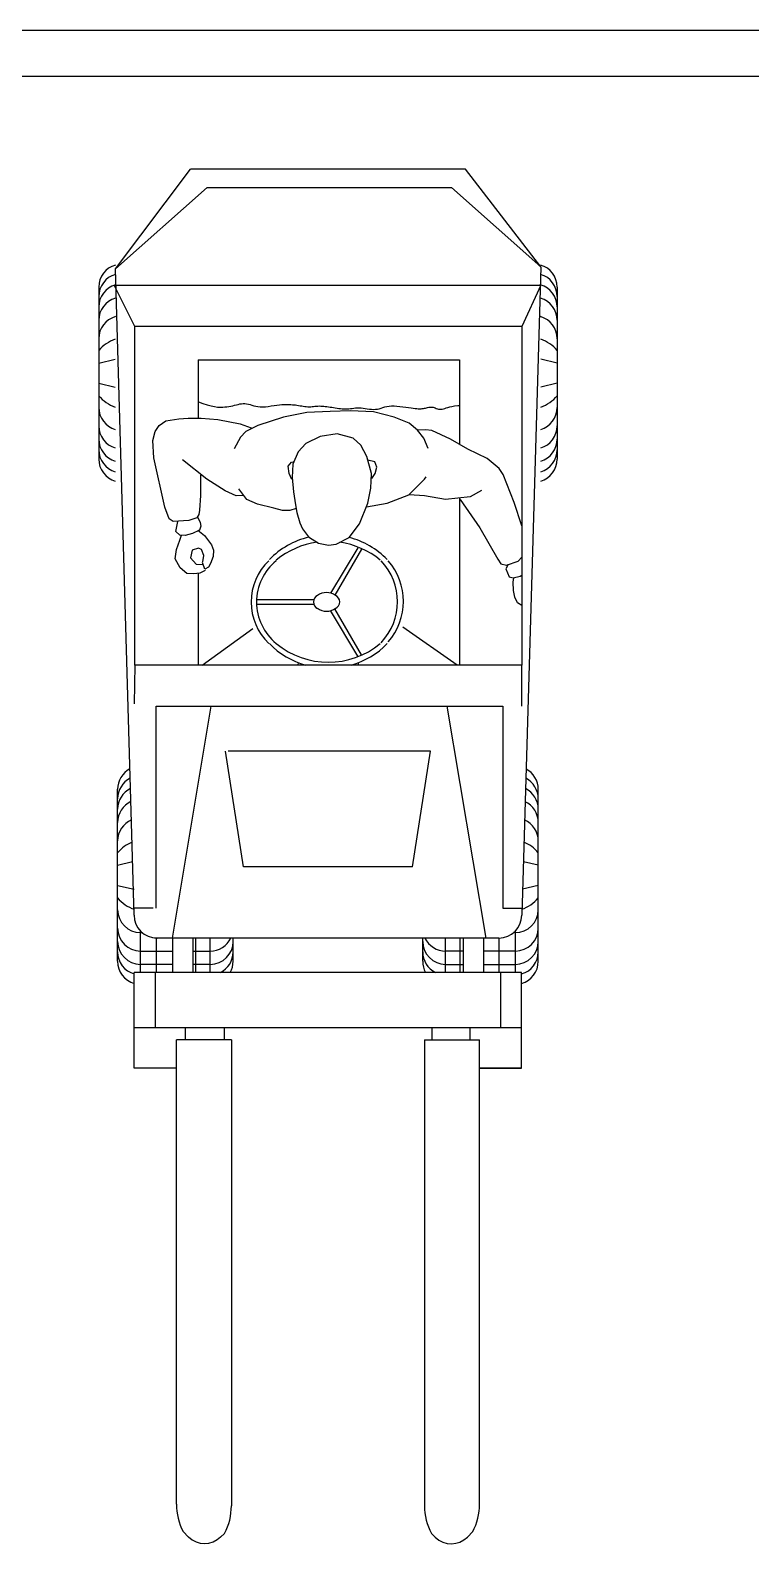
# Model space of a CAD drawing. Header units: millimetres. Extents: x 2499.3 to 2547.2, y 1705.7 to 1775.5.
# Drawn here: x 2507.273 to 2508.845, y 1721.668 to 1724.971 of the extents above; entities that cross this region are included whole.
import ezdxf

# ---------------------------------------------------------------- set-up
doc = ezdxf.new("R2010")
doc.units = ezdxf.units.MM
doc.layers.add('Nave', color=7, linetype='Continuous')

msp = doc.modelspace()

# ---------------------------------------------------------------- linework, layer by layer
at = {"color": 251, "lineweight": -2, "true_color": 0x646464}
for p, q in [((2507.4591, 1724.4501), (2507.6229, 1724.6681)), ((2508.2229, 1724.6681), (2507.6229, 1724.6681)), ((2508.387, 1724.455), (2508.2229, 1724.6681)), ((2507.4591, 1724.4501), (2507.6591, 1724.6281)), ((2507.6591, 1724.6281), (2508.1924, 1724.6281)), ((2508.387, 1724.455), (2508.1924, 1724.6281)), ((2507.5002, 1723.0399), (2507.4591, 1724.4501)), ((2508.387, 1724.455), (2508.3456, 1723.0399)), ((2507.4229, 1724.4106), (2507.4229, 1724.0351)), ((2507.5017, 1724.3247), (2507.4562, 1724.4144)), ((2507.4591, 1724.4144), (2508.387, 1724.4144)), ((2508.387, 1724.4144), (2508.3456, 1724.3247)), ((2508.4229, 1724.4106), (2508.4229, 1724.0351)), ((2508.3456, 1724.3247), (2507.5017, 1724.3247)), ((2507.5017, 1723.5854), (2507.5017, 1724.3247)), ((2508.3456, 1724.3247), (2508.3456, 1723.5854)), ((2507.4229, 1724.2448), (2507.4588, 1724.2534)), ((2507.6394, 1724.2515), (2507.6394, 1724.1242)), ((2507.6394, 1724.2515), (2508.2099, 1724.2515)), ((2508.2099, 1724.2515), (2508.2099, 1724.0673)), ((2508.4229, 1724.2448), (2508.387, 1724.2534)), ((2507.4229, 1724.2009), (2507.4588, 1724.1923)), ((2508.4229, 1724.2009), (2508.387, 1724.1923)), ((2507.6394, 1724.1602), (2507.6402, 1724.1599)), ((2507.6402, 1724.1599), (2507.6502, 1724.1565)), ((2507.6502, 1724.1565), (2507.6594, 1724.1537)), ((2507.6594, 1724.1537), (2507.6678, 1724.1514)), ((2507.6678, 1724.1514), (2507.6753, 1724.1498)), ((2507.6753, 1724.1498), (2507.6821, 1724.1487)), ((2507.6821, 1724.1487), (2507.688, 1724.1483)), ((2507.688, 1724.1483), (2507.6932, 1724.1484)), ((2507.6932, 1724.1484), (2507.6979, 1724.1489)), ((2507.6979, 1724.1489), (2507.7024, 1724.1494)), ((2507.7024, 1724.1494), (2507.7068, 1724.1501)), ((2507.7068, 1724.1501), (2507.7111, 1724.1508)), ((2507.7111, 1724.1508), (2507.7152, 1724.1516)), ((2507.7152, 1724.1516), (2507.7192, 1724.1525)), ((2507.7192, 1724.1525), (2507.723, 1724.1534)), ((2507.723, 1724.1534), (2507.7268, 1724.1545)), ((2507.7268, 1724.1545), (2507.7304, 1724.1554)), ((2507.7304, 1724.1554), (2507.7341, 1724.156)), ((2507.7341, 1724.156), (2507.7379, 1724.1562)), ((2507.7379, 1724.1562), (2507.7416, 1724.1562)), ((2507.7416, 1724.1562), (2507.7454, 1724.1558)), ((2507.7454, 1724.1558), (2507.7492, 1724.1551)), ((2507.7492, 1724.1551), (2507.7531, 1724.1541)), ((2507.7531, 1724.1541), (2507.7569, 1724.1527)), ((2507.7569, 1724.1527), (2507.761, 1724.1514)), ((2507.761, 1724.1514), (2507.7654, 1724.1504)), ((2507.7654, 1724.1504), (2507.7701, 1724.1497)), ((2507.7701, 1724.1497), (2507.7752, 1724.1493)), ((2507.7752, 1724.1493), (2507.7807, 1724.1492)), ((2507.7807, 1724.1492), (2507.7865, 1724.1495)), ((2507.7865, 1724.1495), (2507.7926, 1724.1501)), ((2507.7926, 1724.1501), (2507.7991, 1724.151)), ((2507.7991, 1724.151), (2507.8056, 1724.152)), ((2507.8056, 1724.152), (2507.8116, 1724.1528)), ((2507.8116, 1724.1528), (2507.8172, 1724.1535)), ((2507.8172, 1724.1535), (2507.8224, 1724.154)), ((2507.8224, 1724.154), (2507.8271, 1724.1544)), ((2507.8271, 1724.1544), (2507.8314, 1724.1546)), ((2507.8314, 1724.1546), (2507.8353, 1724.1546)), ((2507.8353, 1724.1546), (2507.8388, 1724.1545)), ((2507.8388, 1724.1545), (2507.842, 1724.1542)), ((2507.842, 1724.1542), (2507.8453, 1724.1539)), ((2507.8453, 1724.1539), (2507.8486, 1724.1536)), ((2507.8486, 1724.1536), (2507.8519, 1724.1532)), ((2507.8519, 1724.1532), (2507.8552, 1724.1527)), ((2507.8552, 1724.1527), (2507.8586, 1724.1522)), ((2507.8586, 1724.1522), (2507.862, 1724.1516)), ((2507.862, 1724.1516), (2507.8655, 1724.151)), ((2507.8655, 1724.151), (2507.8689, 1724.1504)), ((2507.8689, 1724.1504), (2507.8722, 1724.15)), ((2507.8722, 1724.15), (2507.8755, 1724.1497)), ((2507.8755, 1724.1497), (2507.8788, 1724.1495)), ((2507.8788, 1724.1495), (2507.882, 1724.1495)), ((2507.882, 1724.1495), (2507.8852, 1724.1495)), ((2507.8852, 1724.1495), (2507.8883, 1724.1498)), ((2507.8883, 1724.1498), (2507.8913, 1724.1501)), ((2507.8913, 1724.1501), (2507.8943, 1724.1505)), ((2507.8943, 1724.1505), (2507.8974, 1724.1508)), ((2507.8974, 1724.1508), (2507.9006, 1724.1509)), ((2507.9006, 1724.1509), (2507.9038, 1724.151)), ((2507.9038, 1724.151), (2507.907, 1724.1509)), ((2507.907, 1724.1509), (2507.9104, 1724.1508)), ((2507.9104, 1724.1508), (2507.9137, 1724.1505)), ((2507.9137, 1724.1505), (2507.9171, 1724.1501)), ((2507.9171, 1724.1501), (2507.9206, 1724.1497)), ((2507.9206, 1724.1497), (2507.9241, 1724.1492)), ((2507.9241, 1724.1492), (2507.9277, 1724.1487)), ((2507.9277, 1724.1487), (2507.9313, 1724.1482)), ((2507.9313, 1724.1482), (2507.935, 1724.1476)), ((2507.935, 1724.1476), (2507.9388, 1724.1471)), ((2507.9388, 1724.1471), (2507.9426, 1724.1465)), ((2507.9426, 1724.1465), (2507.9464, 1724.1458)), ((2507.9464, 1724.1458), (2507.9503, 1724.1453)), ((2507.9503, 1724.1453), (2507.9541, 1724.1449)), ((2507.9541, 1724.1449), (2507.9578, 1724.1446)), ((2507.9578, 1724.1446), (2507.9615, 1724.1445)), ((2507.9615, 1724.1445), (2507.9651, 1724.1446)), ((2507.9651, 1724.1446), (2507.9687, 1724.1449)), ((2507.9687, 1724.1449), (2507.9722, 1724.1453)), ((2507.9722, 1724.1453), (2507.9757, 1724.1458)), ((2507.9757, 1724.1458), (2507.9792, 1724.1464)), ((2507.9792, 1724.1464), (2507.9829, 1724.1467)), ((2507.9829, 1724.1467), (2507.9868, 1724.1469)), ((2507.9868, 1724.1469), (2507.9908, 1724.1469)), ((2507.9908, 1724.1469), (2507.995, 1724.1467)), ((2507.995, 1724.1467), (2507.9993, 1724.1463)), ((2507.9993, 1724.1463), (2508.0038, 1724.1457)), ((2508.0038, 1724.1457), (2508.0084, 1724.145)), ((2508.0084, 1724.145), (2508.0131, 1724.1443)), ((2508.0131, 1724.1443), (2508.0177, 1724.1438)), ((2508.0177, 1724.1438), (2508.0222, 1724.1437)), ((2508.0222, 1724.1437), (2508.0265, 1724.1439)), ((2508.0265, 1724.1439), (2508.0308, 1724.1444)), ((2508.0308, 1724.1444), (2508.0349, 1724.1451)), ((2508.0349, 1724.1451), (2508.039, 1724.1462)), ((2508.039, 1724.1462), (2508.0429, 1724.1476)), ((2508.0429, 1724.1476), (2508.047, 1724.1489)), ((2508.047, 1724.1489), (2508.0514, 1724.1499)), ((2508.0514, 1724.1499), (2508.0562, 1724.1506)), ((2508.0562, 1724.1506), (2508.0614, 1724.151)), ((2508.0614, 1724.151), (2508.067, 1724.1511)), ((2508.067, 1724.1511), (2508.0729, 1724.1508)), ((2508.0729, 1724.1508), (2508.0793, 1724.1502)), ((2508.0793, 1724.1502), (2508.086, 1724.1493)), ((2508.086, 1724.1493), (2508.0926, 1724.1483)), ((2508.0926, 1724.1483), (2508.0986, 1724.1474)), ((2508.0986, 1724.1474), (2508.104, 1724.1467)), ((2508.104, 1724.1467), (2508.1088, 1724.146)), ((2508.1088, 1724.146), (2508.113, 1724.1456)), ((2508.113, 1724.1456), (2508.1166, 1724.1452)), ((2508.1166, 1724.1452), (2508.1197, 1724.145)), ((2508.1197, 1724.145), (2508.1221, 1724.145)), ((2508.1221, 1724.145), (2508.1243, 1724.145)), ((2508.1243, 1724.145), (2508.1265, 1724.1451)), ((2508.1265, 1724.1451), (2508.1287, 1724.1453)), ((2508.1287, 1724.1453), (2508.131, 1724.1456)), ((2508.131, 1724.1456), (2508.1332, 1724.146)), ((2508.1332, 1724.146), (2508.1355, 1724.1464)), ((2508.1355, 1724.1464), (2508.1379, 1724.1469)), ((2508.1379, 1724.1469), (2508.1402, 1724.1476)), ((2508.1402, 1724.1476), (2508.1426, 1724.1481)), ((2508.1426, 1724.1481), (2508.145, 1724.1484)), ((2508.145, 1724.1484), (2508.1473, 1724.1485)), ((2508.1473, 1724.1485), (2508.1497, 1724.1484)), ((2508.1497, 1724.1484), (2508.1521, 1724.1481)), ((2508.1521, 1724.1481), (2508.1544, 1724.1476)), ((2508.1544, 1724.1476), (2508.1568, 1724.1468)), ((2508.1568, 1724.1468), (2508.1592, 1724.1458)), ((2508.1592, 1724.1458), (2508.1616, 1724.1449)), ((2508.1616, 1724.1449), (2508.1641, 1724.1443)), ((2508.1641, 1724.1443), (2508.1666, 1724.1439)), ((2508.1666, 1724.1439), (2508.1693, 1724.1439)), ((2508.1693, 1724.1439), (2508.172, 1724.1441)), ((2508.172, 1724.1441), (2508.1748, 1724.1447)), ((2508.1748, 1724.1447), (2508.1777, 1724.1455)), ((2508.1777, 1724.1455), (2508.1807, 1724.1467)), ((2508.1807, 1724.1467), (2508.1841, 1724.1479)), ((2508.1841, 1724.1479), (2508.1884, 1724.1491)), ((2508.1884, 1724.1491), (2508.1934, 1724.1501)), ((2508.1934, 1724.1501), (2508.1992, 1724.151)), ((2508.1992, 1724.151), (2508.2059, 1724.1518)), ((2508.2059, 1724.1518), (2508.2099, 1724.1522)), ((2507.5456, 1724.0955), (2507.5546, 1724.1084)), ((2507.5546, 1724.1084), (2507.5695, 1724.1186)), ((2507.5695, 1724.1186), (2507.5976, 1724.1233)), ((2507.5976, 1724.1233), (2507.6181, 1724.1243)), ((2507.6181, 1724.1243), (2507.646, 1724.1241)), ((2507.646, 1724.1241), (2507.6824, 1724.1215)), ((2507.6824, 1724.1215), (2507.7315, 1724.1124)), ((2507.7315, 1724.1124), (2507.755, 1724.1032)), ((2507.7698, 1724.1081), (2507.744, 1724.0951)), ((2507.8256, 1724.1265), (2507.7698, 1724.1081)), ((2507.8765, 1724.1367), (2507.8256, 1724.1265)), ((2507.9278, 1724.1387), (2507.8765, 1724.1367)), ((2507.9722, 1724.1406), (2507.9278, 1724.1387)), ((2508.0224, 1724.1381), (2507.9722, 1724.1406)), ((2508.0672, 1724.1265), (2508.0224, 1724.1381)), ((2508.0999, 1724.1133), (2508.0672, 1724.1265)), ((2508.1183, 1724.0981), (2508.0999, 1724.1133)), ((2507.5405, 1724.0759), (2507.5456, 1724.0955)), ((2507.5432, 1724.0377), (2507.5405, 1724.0759)), ((2507.7319, 1724.083), (2507.7182, 1724.0575)), ((2507.744, 1724.0951), (2507.7319, 1724.083)), ((2507.9061, 1724.0848), (2507.8749, 1724.069)), ((2507.9428, 1724.0903), (2507.9061, 1724.0848)), ((2507.9775, 1724.0808), (2507.9428, 1724.0903)), ((2507.9944, 1724.0654), (2507.9775, 1724.0808)), ((2508.1359, 1724.0989), (2508.1183, 1724.0981)), ((2508.1318, 1724.0809), (2508.1183, 1724.0981)), ((2508.1417, 1724.0579), (2508.1318, 1724.0809)), ((2508.1496, 1724.0972), (2508.1359, 1724.0989)), ((2508.19, 1724.0788), (2508.1496, 1724.0972)), ((2508.228, 1724.0569), (2508.19, 1724.0788)), ((2507.8582, 1724.0513), (2507.8462, 1724.0242)), ((2507.8749, 1724.069), (2507.8582, 1724.0513)), ((2508.0078, 1724.041), (2507.9944, 1724.0654)), ((2508.2702, 1724.0365), (2508.228, 1724.0569)), ((2507.5673, 1723.9303), (2507.5432, 1724.0377)), ((2507.6583, 1723.9912), (2507.6054, 1724.0338)), ((2507.8362, 1724.0198), (2507.8431, 1724.0281)), ((2507.8381, 1724.0038), (2507.8362, 1724.0198)), ((2507.8431, 1724.0281), (2507.8472, 1724.029)), ((2507.8462, 1724.0242), (2507.8449, 1723.9949)), ((2508.0178, 1724.0034), (2508.0078, 1724.041)), ((2508.0249, 1724.0293), (2508.0101, 1724.0327)), ((2508.0296, 1724.0175), (2508.0249, 1724.0293)), ((2508.0257, 1724.0035), (2508.0296, 1724.0175)), ((2508.2964, 1724.0147), (2508.2702, 1724.0365)), ((2508.3052, 1724.0015), (2508.2964, 1724.0147)), ((2507.6449, 1724.0004), (2507.6448, 1723.9555)), ((2507.6985, 1723.9662), (2507.6583, 1723.9912)), ((2507.8443, 1723.9906), (2507.8381, 1724.0038)), ((2507.8449, 1723.9949), (2507.8475, 1723.9637)), ((2508.0163, 1723.9718), (2508.0178, 1724.0034)), ((2508.0182, 1723.9927), (2508.0257, 1724.0035)), ((2508.0991, 1723.9573), (2508.1331, 1723.9912)), ((2508.1331, 1723.9912), (2508.1371, 1723.9963)), ((2508.3294, 1723.9405), (2508.3052, 1724.0015)), ((2507.6448, 1723.9555), (2507.6424, 1723.9235)), ((2507.7229, 1723.9552), (2507.6985, 1723.9662)), ((2507.7396, 1723.9557), (2507.7229, 1723.9552)), ((2507.7462, 1723.947), (2507.7287, 1723.9701)), ((2507.7693, 1723.9371), (2507.7462, 1723.947)), ((2507.8475, 1723.9637), (2507.8517, 1723.9354)), ((2508.0095, 1723.9393), (2508.0163, 1723.9718)), ((2508.0522, 1723.9389), (2508.0991, 1723.9573)), ((2508.1331, 1723.9553), (2508.1002, 1723.9571)), ((2508.1791, 1723.9467), (2508.1331, 1723.9553)), ((2508.2333, 1723.9529), (2508.1791, 1723.9467)), ((2508.2099, 1723.9502), (2508.2099, 1723.5854)), ((2508.211, 1723.9469), (2508.2543, 1723.8851)), ((2508.2575, 1723.9664), (2508.2333, 1723.9529)), ((2507.5764, 1723.9049), (2507.5673, 1723.9303)), ((2507.6413, 1723.914), (2507.6366, 1723.9072)), ((2507.6424, 1723.9235), (2507.6413, 1723.914)), ((2507.8045, 1723.9284), (2507.7693, 1723.9371)), ((2507.8236, 1723.9226), (2507.8045, 1723.9284)), ((2507.84, 1723.9227), (2507.8236, 1723.9226)), ((2507.8534, 1723.9273), (2507.84, 1723.9227)), ((2507.8517, 1723.9354), (2507.8553, 1723.9186)), ((2507.8553, 1723.9186), (2507.8616, 1723.8962)), ((2507.9915, 1723.8939), (2508.0095, 1723.9393)), ((2508.007, 1723.9312), (2508.0522, 1723.9389)), ((2508.3456, 1723.8892), (2508.3294, 1723.9405)), ((2507.5854, 1723.8986), (2507.5764, 1723.9049)), ((2507.6191, 1723.9013), (2507.5854, 1723.8986)), ((2507.5909, 1723.8772), (2507.595, 1723.8993)), ((2507.5996, 1723.869), (2507.5909, 1723.8772)), ((2507.6366, 1723.9072), (2507.6191, 1723.9013)), ((2507.6427, 1723.8802), (2507.6276, 1723.8731)), ((2507.6383, 1723.9088), (2507.6442, 1723.8967)), ((2507.639, 1723.8802), (2507.6537, 1723.8682)), ((2507.6394, 1723.8799), (2507.6394, 1723.8786)), ((2507.6452, 1723.889), (2507.6427, 1723.8802)), ((2507.6442, 1723.8967), (2507.6452, 1723.889)), ((2507.8616, 1723.8962), (2507.8676, 1723.8827)), ((2507.8676, 1723.8827), (2507.8805, 1723.8652)), ((2507.9689, 1723.8642), (2507.9915, 1723.8939)), ((2508.2543, 1723.8851), (2508.2936, 1723.8169)), ((2507.5928, 1723.838), (2507.5995, 1723.8585)), ((2507.5995, 1723.8585), (2507.6034, 1723.8689)), ((2507.611, 1723.8685), (2507.5996, 1723.869)), ((2507.6276, 1723.8731), (2507.611, 1723.8685)), ((2507.6537, 1723.8682), (2507.6686, 1723.8483)), ((2507.6686, 1723.8483), (2507.6732, 1723.8365)), ((2507.8805, 1723.8652), (2507.9021, 1723.8516)), ((2507.9021, 1723.8516), (2507.9237, 1723.8475)), ((2507.9237, 1723.8475), (2507.9408, 1723.8495)), ((2507.9408, 1723.8495), (2507.9689, 1723.8642)), ((2507.5897, 1723.8173), (2507.5928, 1723.838)), ((2507.6006, 1723.7981), (2507.5897, 1723.8173)), ((2507.6269, 1723.8366), (2507.6231, 1723.8199)), ((2507.6231, 1723.8199), (2507.6352, 1723.8057)), ((2507.6401, 1723.8407), (2507.6269, 1723.8366)), ((2507.6469, 1723.8377), (2507.6401, 1723.8407)), ((2507.6522, 1723.8249), (2507.6469, 1723.8377)), ((2507.6499, 1723.8112), (2507.6522, 1723.8249)), ((2507.6724, 1723.8229), (2507.6666, 1723.8076)), ((2507.6732, 1723.8365), (2507.6724, 1723.8229)), ((2507.9878, 1723.8418), (2507.9285, 1723.7423)), ((2507.9961, 1723.8389), (2507.9381, 1723.7385)), ((2508.2936, 1723.8169), (2508.3001, 1723.8069)), ((2508.3126, 1723.804), (2508.3376, 1723.8127)), ((2508.3376, 1723.8127), (2508.3456, 1723.8208)), ((2507.6151, 1723.7858), (2507.6006, 1723.7981)), ((2507.6303, 1723.7851), (2507.6151, 1723.7858)), ((2507.6436, 1723.786), (2507.6303, 1723.7851)), ((2507.6352, 1723.8057), (2507.6485, 1723.8052)), ((2507.6394, 1723.7857), (2507.6394, 1723.5854)), ((2507.6547, 1723.7918), (2507.6436, 1723.786)), ((2507.6539, 1723.7952), (2507.649, 1723.8098)), ((2507.6623, 1723.7995), (2507.6539, 1723.7952)), ((2507.6666, 1723.8076), (2507.6623, 1723.7995)), ((2508.3001, 1723.8069), (2508.3126, 1723.804)), ((2508.3157, 1723.8051), (2508.3112, 1723.7957)), ((2508.3112, 1723.7957), (2508.318, 1723.7784)), ((2508.318, 1723.7784), (2508.3266, 1723.7757)), ((2508.3266, 1723.7757), (2508.3422, 1723.7797)), ((2508.3422, 1723.7797), (2508.3456, 1723.7819)), ((2508.3266, 1723.7668), (2508.328, 1723.776)), ((2508.3275, 1723.7482), (2508.3266, 1723.7668)), ((2508.3303, 1723.7338), (2508.3275, 1723.7482)), ((2507.8926, 1723.7278), (2507.7671, 1723.7278)), ((2507.7671, 1723.7182), (2507.8926, 1723.7182)), ((2508.3362, 1723.7217), (2508.3303, 1723.7338)), ((2508.3456, 1723.7157), (2508.3362, 1723.7217)), ((2507.9878, 1723.6052), (2507.9285, 1723.7047)), ((2507.9961, 1723.6081), (2507.9381, 1723.7085)), ((2507.6483, 1723.5854), (2507.7593, 1723.6656)), ((2508.2045, 1723.5854), (2508.0859, 1723.6684)), ((2507.5017, 1723.5854), (2507.5001, 1723.5012)), ((2508.3456, 1723.5854), (2507.5017, 1723.5854)), ((2507.8581, 1723.5912), (2507.8574, 1723.5854)), ((2507.9884, 1723.5912), (2507.989, 1723.5854)), ((2508.3456, 1723.4957), (2508.3456, 1723.5854)), ((2507.5482, 1723.4957), (2508.3043, 1723.4957)), ((2507.5482, 1723.055), (2507.5482, 1723.4957)), ((2507.5837, 1722.9899), (2507.6681, 1723.4957)), ((2508.2676, 1722.9899), (2508.1832, 1723.4957)), ((2508.3043, 1723.4957), (2508.3043, 1723.055)), ((2507.7383, 1723.1456), (2507.6994, 1723.3979)), ((2508.1464, 1723.3979), (2507.7051, 1723.3979)), ((2508.1075, 1723.1456), (2508.1464, 1723.3979)), ((2507.464, 1722.9391), (2507.464, 1723.3146)), ((2508.3816, 1722.9391), (2508.3816, 1723.3146)), ((2507.464, 1723.1488), (2507.4968, 1723.1566)), ((2508.3816, 1723.1488), (2508.3491, 1723.1565)), ((2508.1072, 1723.1456), (2507.7383, 1723.1456)), ((2507.464, 1723.1049), (2507.4999, 1723.0963)), ((2508.3816, 1723.1049), (2508.3473, 1723.0967)), ((2507.5412, 1723.055), (2507.4999, 1723.055)), ((2508.3043, 1723.055), (2508.3456, 1723.055)), ((2507.514, 1722.9148), (2507.514, 1723.0052)), ((2507.514, 1723.0017), (2507.5179, 1723.0017)), ((2508.2956, 1722.9899), (2507.5447, 1722.9899)), ((2507.549, 1722.9148), (2507.549, 1722.9899)), ((2507.5837, 1722.9899), (2507.5837, 1722.9148)), ((2507.628, 1722.9899), (2507.628, 1722.9148)), ((2507.6344, 1722.9148), (2507.6344, 1722.9899)), ((2507.666, 1722.9148), (2507.666, 1722.9899)), ((2507.716, 1722.9391), (2507.716, 1722.9899)), ((2508.1295, 1722.9391), (2508.1295, 1722.9899)), ((2508.1795, 1722.9148), (2508.1795, 1722.9899)), ((2508.2111, 1722.9148), (2508.2111, 1722.9899)), ((2508.2176, 1722.9899), (2508.2176, 1722.9148)), ((2508.2619, 1722.9899), (2508.2619, 1722.9148)), ((2508.2966, 1722.9148), (2508.2966, 1722.9899)), ((2508.3316, 1723.0017), (2508.3276, 1723.0017)), ((2508.3316, 1722.9148), (2508.3316, 1723.0052)), ((2507.514, 1722.9615), (2507.5837, 1722.9615)), ((2507.628, 1722.9615), (2507.666, 1722.9615)), ((2508.2176, 1722.9615), (2508.1795, 1722.9615)), ((2508.3316, 1722.9615), (2508.2619, 1722.9615)), ((2507.5837, 1722.9325), (2507.514, 1722.9325)), ((2507.666, 1722.9325), (2507.628, 1722.9325)), ((2508.1795, 1722.9325), (2508.2176, 1722.9325)), ((2508.2619, 1722.9325), (2508.3316, 1722.9325)), ((2507.5002, 1722.706), (2507.5002, 1722.9148)), ((2508.3454, 1722.9148), (2507.5002, 1722.9148)), ((2507.5462, 1722.9148), (2507.5462, 1722.794)), ((2508.2993, 1722.9148), (2508.2993, 1722.794)), ((2508.3454, 1722.706), (2508.3454, 1722.9148)), ((2508.3454, 1722.794), (2507.5002, 1722.794)), ((2507.6121, 1722.7681), (2507.6121, 1722.794)), ((2507.6961, 1722.794), (2507.6961, 1722.7681)), ((2508.1494, 1722.794), (2508.1494, 1722.7681)), ((2508.2334, 1722.7681), (2508.2334, 1722.794)), ((2507.5922, 1721.7545), (2507.5922, 1722.7681)), ((2507.7123, 1722.7681), (2507.5922, 1722.7681)), ((2507.7123, 1722.7681), (2507.7123, 1721.751)), ((2508.1333, 1722.7681), (2508.1333, 1721.751)), ((2508.1333, 1722.7681), (2508.2533, 1722.7681)), ((2508.2533, 1721.7545), (2508.2533, 1722.7681)), ((2507.5922, 1722.706), (2507.5002, 1722.706)), ((2508.2533, 1722.706), (2508.3454, 1722.706)), ((2508.3454, 1722.706), (2508.2533, 1722.706)), ((2507.6068, 1721.6945), (2507.6185, 1721.6828)), ((2507.6887, 1721.6823), (2507.6971, 1721.6904)), ((2508.1569, 1721.6823), (2508.1485, 1721.6904)), ((2508.2387, 1721.6945), (2508.2271, 1721.6828))]:
    msp.add_line(p, q, dxfattribs=at)
for centre, radius, start, end in [((2507.4729, 1724.4106), 0.05, 106.0192, 180), ((2508.3729, 1724.4106), 0.05, 0.0001, 73.9809), ((2507.4729, 1724.39), 0.05, 106.0192, 180), ((2507.4729, 1724.3671), 0.05, 106.0185, 180), ((2508.3729, 1724.39), 0.05, 0.0001, 73.9809), ((2508.3729, 1724.3671), 0.05, 0.0001, 73.9815), ((2507.4729, 1724.3382), 0.05, 106.0186, 180), ((2508.3729, 1724.3382), 0.05, 0.0001, 73.9815), ((2507.4729, 1724.2979), 0.05, 106.0186, 180), ((2508.3729, 1724.2979), 0.05, 0.0001, 73.9815), ((2507.4856, 1724.2198), 0.0816, 109.1394, 140.1733), ((2508.3602, 1724.2198), 0.0816, 39.8268, 70.8606), ((2507.4856, 1724.2258), 0.0816, 219.8268, 250.8606), ((2507.4729, 1724.1477), 0.05, 180.0001, 253.6522), ((2508.3602, 1724.2258), 0.0816, 289.1395, 320.1733), ((2508.3729, 1724.1477), 0.05, 286.3479, 0), ((2507.4729, 1724.1074), 0.05, 180.0001, 253.6521), ((2507.4729, 1724.0785), 0.05, 180.0001, 253.6521), ((2508.3729, 1724.1074), 0.05, 286.3479, 0), ((2508.3729, 1724.0785), 0.05, 286.348, 0), ((2507.4729, 1724.0556), 0.05, 180.0001, 253.6521), ((2508.3729, 1724.0556), 0.05, 286.348, 0), ((2507.4729, 1724.0351), 0.05, 180.0001, 253.6521), ((2508.3729, 1724.0351), 0.05, 286.348, 0), ((2507.9236, 1723.69), 0.1799, 103.6187, 135.645), ((2507.9236, 1723.6763), 0.179, 97.8937, 129.3267), ((2507.9236, 1723.6763), 0.179, 50.6733, 81.9681), ((2507.9236, 1723.69), 0.1799, 44.355, 75.4586), ((2507.8795, 1723.7231), 0.1244, 133.5227, 226.4773), ((2507.8836, 1723.7231), 0.1165, 129.229, 230.771), ((2507.9449, 1723.7239), 0.1296, 316.3887, 43.6114), ((2507.953, 1723.7247), 0.1344, 318.7345, 41.2655), ((2507.9069, 1723.7233), 0.0158, 115.818, 244.182), ((2507.9196, 1723.7107), 0.0333, 53.7832, 126.2168), ((2507.9328, 1723.7234), 0.0156, 294.7319, 65.2682), ((2507.9196, 1723.7364), 0.0333, 233.7832, 306.2168), ((2507.9236, 1723.7583), 0.1799, 224.355, 253.9552), ((2507.9236, 1723.7709), 0.179, 230.6733, 309.3267), ((2507.9236, 1723.7583), 0.1799, 286.0449, 315.645), ((2507.514, 1723.3146), 0.05, 117.5006, 180), ((2508.3316, 1723.3146), 0.05, 0.0001, 62.1096), ((2507.514, 1723.294), 0.05, 116.7408, 180), ((2507.514, 1723.2711), 0.05, 115.9008, 180), ((2508.3316, 1723.2711), 0.05, 0.0001, 63.7196), ((2508.3316, 1723.294), 0.05, 0.0001, 62.8744), ((2507.514, 1723.2422), 0.05, 114.8464, 180), ((2508.3316, 1723.2422), 0.05, 0.0001, 64.7805), ((2507.514, 1723.2019), 0.05, 113.3931, 180), ((2508.3316, 1723.2019), 0.05, 0.0001, 66.2425), ((2507.5267, 1723.1238), 0.0816, 112.4168, 140.1733), ((2508.3189, 1723.1238), 0.0816, 39.8268, 67.3651), ((2507.5267, 1723.1298), 0.0816, 219.8268, 250.8606), ((2507.514, 1723.0517), 0.05, 180.0001, 270), ((2508.3316, 1723.0517), 0.05, 270, 0), ((2508.3189, 1723.1298), 0.0816, 289.1394, 320.1733), ((2507.5499, 1723.0399), 0.05, 180.0001, 270.0001), ((2508.2956, 1723.0399), 0.05, 270, 0), ((2507.514, 1723.0115), 0.05, 180.0001, 270), ((2507.666, 1723.0115), 0.05, 270, 334.4977), ((2508.1795, 1723.0115), 0.05, 205.5024, 270), ((2508.3316, 1723.0115), 0.05, 270, 0), ((2507.514, 1722.9825), 0.05, 180.0001, 270), ((2507.514, 1722.9596), 0.05, 180.0001, 253.9809), ((2507.666, 1722.9825), 0.05, 270, 0), ((2507.666, 1722.9596), 0.05, 296.2501, 0), ((2508.1795, 1722.9825), 0.05, 180.0001, 270), ((2508.1795, 1722.9596), 0.05, 180.0001, 243.75), ((2508.3316, 1722.9825), 0.05, 270, 0), ((2508.3316, 1722.9596), 0.05, 286.0192, 0), ((2507.514, 1722.9391), 0.05, 180.0001, 253.9809), ((2507.666, 1722.9391), 0.05, 330.9525, 0), ((2508.1795, 1722.9391), 0.05, 180.0001, 209.0475), ((2508.3316, 1722.9391), 0.05, 286.0192, 0), ((2507.72, 1721.7538), 0.1277, 179.6658, 207.6544), ((2507.5867, 1721.7502), 0.1255, 331.5343, 0.3552), ((2508.2588, 1721.7502), 0.1255, 179.6449, 208.4658), ((2508.1256, 1721.7538), 0.1277, 332.3457, 0.3343), ((2507.6533, 1721.7187), 0.05, 225.8525, 315.0869), ((2508.1917, 1721.7181), 0.05, 225.8525, 315.0869)]:
    msp.add_arc(centre, radius, start, end, dxfattribs=at)
at = {"layer": 'Nave'}
for p, q in [((2503.3007, 1724.971), (2516.8776, 1724.971)), ((2503.2757, 1724.871), (2523.4776, 1724.871))]:
    msp.add_line(p, q, dxfattribs=at)

doc.saveas('drawing.dxf')
